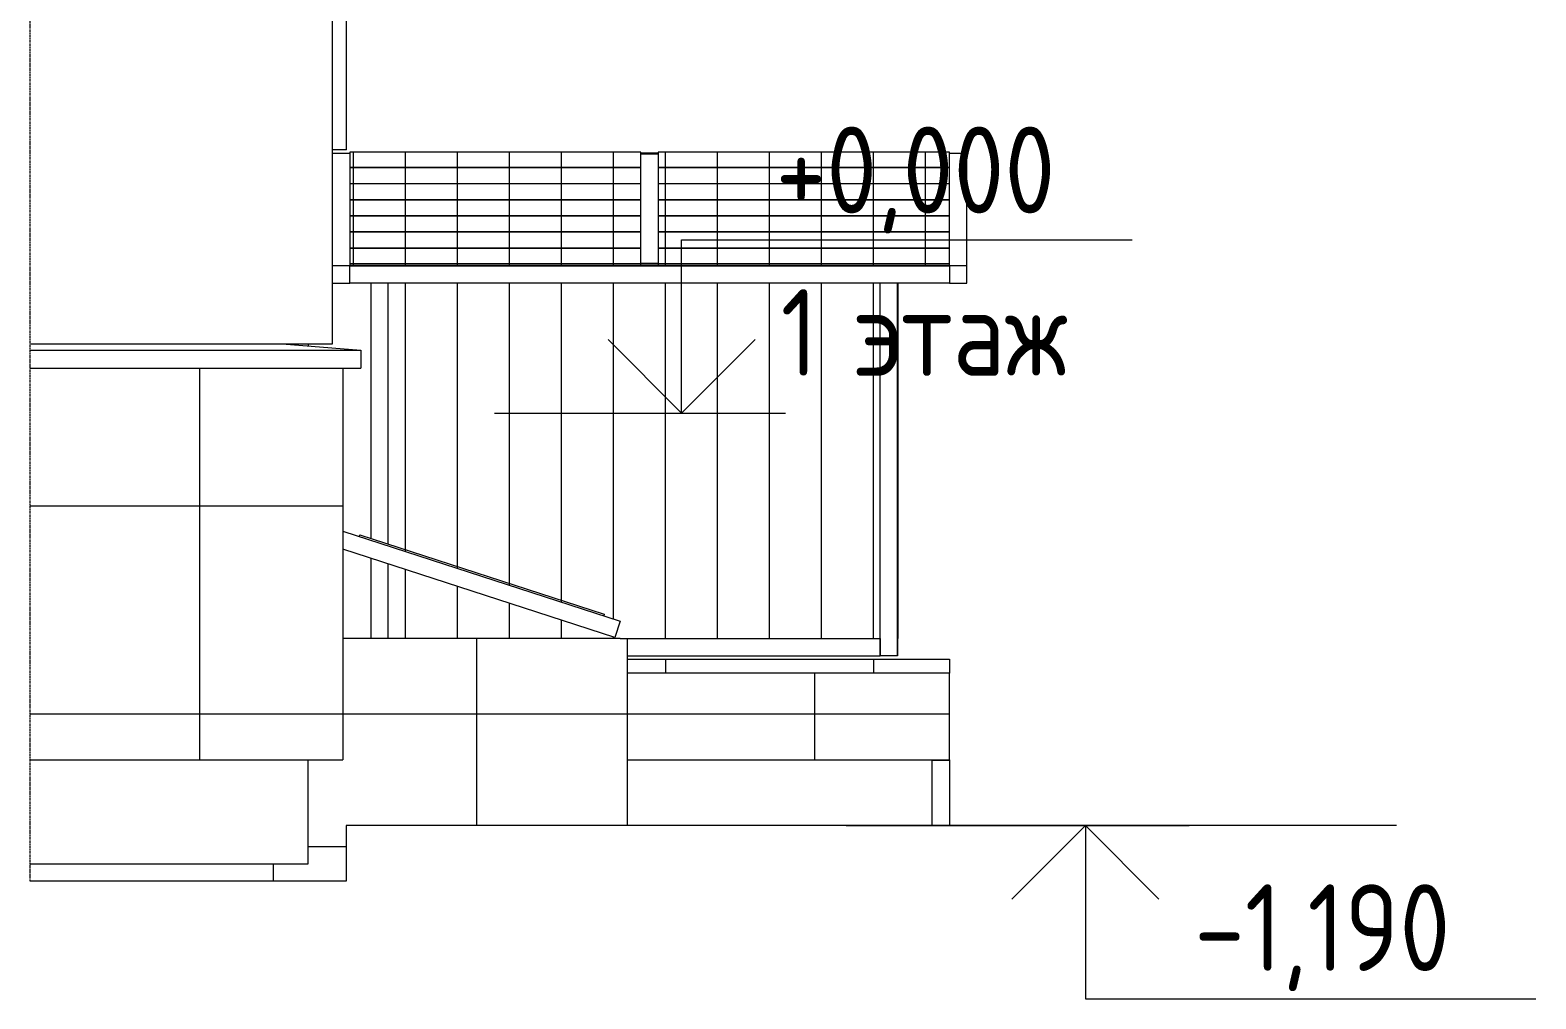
# Model space of a CAD drawing. Header units: millimetres. Extents: x -515342 to 330399, y -224905 to 507333.
# Drawn here: x 182366 to 186711, y 378 to 3173 of the extents above; entities that cross this region are included whole.
import ezdxf

# ---------------------------------------------------------------- set-up
doc = ezdxf.new("R2010")
doc.units = ezdxf.units.MM
doc.linetypes.add('ASVP_Штриховая_ш3 п1_5', pattern=[4.5, 3, -1.5])
doc.layers.get('0').update_dxf_attribs({"lineweight": 0})
for name, color, linetype, lineweight in [('Аннотация', 7, 'Continuous', 0), ('Витраж', 7, 'Continuous', 0), ('Линии', 7, 'Continuous', 0), ('Ограждение', 7, 'Continuous', 0), ('Отметки', 7, 'Continuous', 0), ('Панели витража', 7, 'Continuous', 0), ('Перекрытие', 7, 'Continuous', 0), ('Перекрытие штриховка', 7, 'Continuous', 0), ('Стены внутренние', 7, 'Continuous', 0), ('Стены наружные', 7, 'Continuous', 0), ('Стены штриховка поверхности', 7, 'Continuous', 0)]:
    doc.layers.add(name, color=color, linetype=linetype, lineweight=lineweight)
doc.styles.add('GOST Common_1', font='', dxfattribs={"width": 0.9, "height": 250})
doc.styles.add('GOST Common_2', font='', dxfattribs={"width": 0.9, "height": 250})
doc.styles.get('GOST Common_1').set_extended_font_data('GOST Common')
doc.styles.get('GOST Common_2').set_extended_font_data('GOST Common')
pattern_1 = [(0, (455, 0), (0, 600), []), (90, (455, 0), (-600, 4e-14), [])]
pattern_2 = [(0, (55, 0), (0, 600), []), (90, (55, 0), (-600, 4e-14), [])]
pattern_3 = [(90, (-0.73, -480.28), (-150, 9e-15), [])]
pattern_4 = [(90, (-0.73, 912.02), (-150, 9e-15), [])]
pattern_5 = [(90, (-0.73, 957.57), (-150, 9e-15), [])]
pattern_6 = [(90, (-0.73, 1003.99), (-150, 9e-15), [])]
pattern_7 = [(90, (-0.73, 1050.4), (-150, 9e-15), [])]
pattern_8 = [(90, (-0.73, 1096.83), (-150, 9e-15), [])]
pattern_9 = [(90, (-0.73, 1143.24), (-150, 9e-15), [])]
pattern_10 = [(90, (-0.73, 1189.66), (-150, 9e-15), [])]
pattern_11 = [(90, (-0.73, 0), (-150, 9e-15), [])]

# ---------------------------------------------------------------- blocks, each defined once
blk = doc.blocks.new('Прямоугольный импост - АР_Откос_Металлический_50х330 Белый Левый-9898760-О_АР_Эскиз_Фасад 12-1 копия 1')
at = {"layer": 'Витраж'}
for p, q in [((475, 2620), (515, 2620)), ((515, 760), (515, 2620)), ((515, 760), (475, 760))]:
    blk.add_line(p, q, dxfattribs=at)
blk = doc.blocks.new('Ограждение - Ограждение-10017249-О_АР_Эскиз_Фасад 12-1 копия 1')
at = {"layer": 'Ограждение'}
for p, q in [((-397.7, 181.8), (557, 181.8)), ((329.6, 200), (557, 181.8)), ((557, 181.8), (557, 130)), ((-397.7, 130), (557, 130))]:
    blk.add_line(p, q, dxfattribs=at)
blk = doc.blocks.new('Системная панель - АР_ПанельВитража_Монолитный поликарбонат 6мм-10239935-О_АР_Эскиз_Фасад 12-1 копия 1')
at = {"layer": 'Панели витража'}
h = blk.add_hatch(dxfattribs=at)
h.set_pattern_fill('FP_12', color=256, style=0, pattern_type=2)
h.set_pattern_definition(pattern_3)
h.paths.add_polyline_path([(525, 431.7), (1365, 431.7), (1365, 475.5), (525, 475.5)])
h = blk.add_hatch(dxfattribs=at)
h.set_pattern_fill('FP_13', color=256, style=0, pattern_type=2)
h.set_pattern_definition(pattern_4)
h.paths.add_polyline_path([(1175.8, 426.7), (1365, 426.7), (1365, 431.7), (525, 431.7), (525, 426.7), (726, 426.7)])
for p, q in [((1365, 475.5), (525, 475.5)), ((525, 475.5), (525, 431.7)), ((1365, 431.7), (1365, 475.5)), ((525, 431.7), (1365, 431.7)), ((525, 431.7), (525, 425.7)), ((1365, 425.7), (1365, 431.7))]:
    blk.add_line(p, q, dxfattribs=at)
blk = doc.blocks.new('Прямоугольный импост - АР_Импост_50х50 _труба_-10239936-О_АР_Эскиз_Фасад 12-1 копия 1')
at = {"layer": 'Витраж'}
for p, q in [((1390, 426.7), (2255, 426.7)), ((1390, 425), (2255, 425)), ((2255, 426.7), (2255, 425)), ((2255, 425), (2255, 375)), ((2255, 375), (1390, 375))]:
    blk.add_line(p, q, dxfattribs=at)
blk = doc.blocks.new('Прямоугольный импост - АР_Импост_50х50 _труба_-10239937-О_АР_Эскиз_Фасад 12-1 копия 1')
at = {"layer": 'Витраж'}
for p, q in [((1390, 749.9), (1365, 749.9)), ((1390, 748.2), (1365, 748.2))]:
    blk.add_line(p, q, dxfattribs=at)
blk = doc.blocks.new('Прямоугольный импост - АР_Импост_50х50 _труба_-10238067-О_АР_Эскиз_Фасад 12-1 копия 1')
at = {"layer": 'Витраж'}
for p, q in [((525, 425), (475, 425)), ((525, 426.7), (525, 425)), ((525, 375), (525, 425)), ((475, 375), (525, 375))]:
    blk.add_line(p, q, dxfattribs=at)
blk = doc.blocks.new('Прямоугольный импост - АР_Импост_50х50 _труба_-10238068-О_АР_Эскиз_Фасад 12-1 копия 1')
at = {"layer": 'Витраж'}
for p in [(2255, 749.9), (2305, 703.5)]:
    blk.add_line(p, (2305, 749.9), dxfattribs=at)
blk = doc.blocks.new('Системная панель - АР_ПанельВитража_Монолитный поликарбонат 6мм-V211-О_АР_Эскиз_Фасад 12-1 копия 1')
at = {"layer": 'Панели витража'}
h = blk.add_hatch(dxfattribs=at)
h.set_pattern_fill('FP_12', color=256, style=0, pattern_type=2)
h.set_pattern_definition(pattern_3)
h.paths.add_polyline_path([(1415, 431.7), (2255, 431.7), (2255, 475.5), (1415, 475.5)])
h = blk.add_hatch(dxfattribs=at)
h.set_pattern_fill('FP_13', color=256, style=0, pattern_type=2)
h.set_pattern_definition(pattern_4)
h.paths.add_polyline_path([(2255, 426.7), (2255, 431.7), (1415, 431.7), (1415, 426.7), (2075.3, 426.7)])
for p, q in [((2255, 475.5), (1415, 475.5)), ((1415, 475.5), (1415, 431.7)), ((2255, 431.7), (2255, 475.5)), ((1415, 431.7), (2255, 431.7)), ((1415, 431.7), (1415, 425.7)), ((2255, 425.7), (2255, 431.7))]:
    blk.add_line(p, q, dxfattribs=at)
blk = doc.blocks.new('Системная панель - АР_ПанельВитража_Монолитный поликарбонат 6мм-10239938-О_АР_Эскиз_Фасад 12-1 копия 1')
at = {"layer": 'Панели витража'}
h = blk.add_hatch(dxfattribs=at)
h.set_pattern_fill('FP_12', color=256, style=0, pattern_type=2)
h.set_pattern_definition(pattern_3)
h.paths.add_polyline_path([(525, 477.3), (1365, 477.3), (1365, 522), (525, 522)])
h = blk.add_hatch(dxfattribs=at)
h.set_pattern_fill('FP_14', color=256, style=0, pattern_type=2)
h.set_pattern_definition(pattern_5)
h.paths.add_polyline_path([(1175.8, 475.5), (1365, 475.5), (1365, 477.3), (525, 477.3), (525, 475.5), (726, 475.5)])
for p, q in [((1365, 522), (525, 522)), ((525, 522), (525, 477.3)), ((1365, 477.3), (1365, 522)), ((525, 477.3), (1365, 477.3)), ((525, 477.3), (525, 475.5)), ((1365, 475.5), (1365, 477.3))]:
    blk.add_line(p, q, dxfattribs=at)
blk = doc.blocks.new('Системная панель - АР_ПанельВитража_Монолитный поликарбонат 6мм-V212-О_АР_Эскиз_Фасад 12-1 копия 1')
at = {"layer": 'Панели витража'}
h = blk.add_hatch(dxfattribs=at)
h.set_pattern_fill('FP_12', color=256, style=0, pattern_type=2)
h.set_pattern_definition(pattern_3)
h.paths.add_polyline_path([(1415, 477.3), (2255, 477.3), (2255, 522), (1415, 522)])
h = blk.add_hatch(dxfattribs=at)
h.set_pattern_fill('FP_14', color=256, style=0, pattern_type=2)
h.set_pattern_definition(pattern_5)
h.paths.add_polyline_path([(2075.3, 475.5), (2255, 475.5), (2255, 477.3), (1415, 477.3), (1415, 475.5)])
for p, q in [((2255, 522), (1415, 522)), ((1415, 522), (1415, 477.3)), ((2255, 477.3), (2255, 522)), ((1415, 477.3), (2255, 477.3)), ((1415, 477.3), (1415, 475.5)), ((2255, 475.5), (2255, 477.3))]:
    blk.add_line(p, q, dxfattribs=at)
blk = doc.blocks.new('Системная панель - АР_ПанельВитража_Монолитный поликарбонат 6мм-V213-О_АР_Эскиз_Фасад 12-1 копия 1')
at = {"layer": 'Панели витража'}
h = blk.add_hatch(dxfattribs=at)
h.set_pattern_fill('FP_12', color=256, style=0, pattern_type=2)
h.set_pattern_definition(pattern_3)
h.paths.add_polyline_path([(525, 523.7), (1365, 523.7), (1365, 568.4), (525, 568.4), (525, 525)])
h = blk.add_hatch(dxfattribs=at)
h.set_pattern_fill('FP_15', color=256, style=0, pattern_type=2)
h.set_pattern_definition(pattern_6)
h.paths.add_polyline_path([(1175.8, 522), (1365, 522), (1365, 523.7), (525, 523.7), (525, 522), (726, 522)])
for p, q in [((1365, 568.4), (525, 568.4)), ((525, 568.4), (525, 523.7)), ((1365, 523.7), (1365, 568.4)), ((525, 523.7), (1365, 523.7)), ((525, 523.7), (525, 522)), ((1365, 522), (1365, 523.7))]:
    blk.add_line(p, q, dxfattribs=at)
blk = doc.blocks.new('Системная панель - АР_ПанельВитража_Монолитный поликарбонат 6мм-V214-О_АР_Эскиз_Фасад 12-1 копия 1')
at = {"layer": 'Панели витража'}
h = blk.add_hatch(dxfattribs=at)
h.set_pattern_fill('FP_12', color=256, style=0, pattern_type=2)
h.set_pattern_definition(pattern_3)
h.paths.add_polyline_path([(2255, 523.7), (2255, 568.4), (1415, 568.4), (1415, 523.7), (2075.3, 523.7)])
h = blk.add_hatch(dxfattribs=at)
h.set_pattern_fill('FP_15', color=256, style=0, pattern_type=2)
h.set_pattern_definition(pattern_6)
h.paths.add_polyline_path([(2075.3, 522), (2255, 522), (2255, 523.7), (1415, 523.7), (1415, 522)])
for p, q in [((2255, 568.4), (1415, 568.4)), ((1415, 568.4), (1415, 523.7)), ((2255, 523.7), (2255, 568.4)), ((1415, 523.7), (2255, 523.7)), ((1415, 523.7), (1415, 522)), ((2255, 522), (2255, 523.7))]:
    blk.add_line(p, q, dxfattribs=at)
blk = doc.blocks.new('Системная панель - АР_ПанельВитража_Монолитный поликарбонат 6мм-V215-О_АР_Эскиз_Фасад 12-1 копия 1')
at = {"layer": 'Панели витража'}
h = blk.add_hatch(dxfattribs=at)
h.set_pattern_fill('FP_12', color=256, style=0, pattern_type=2)
h.set_pattern_definition(pattern_3)
h.paths.add_polyline_path([(525, 570.1), (1365, 570.1), (1365, 614.8), (525, 614.8)])
h = blk.add_hatch(dxfattribs=at)
h.set_pattern_fill('FP_16', color=256, style=0, pattern_type=2)
h.set_pattern_definition(pattern_7)
h.paths.add_polyline_path([(1175.8, 568.4), (1365, 568.4), (1365, 570.1), (525, 570.1), (525, 568.4), (726, 568.4)])
for p, q in [((1365, 614.8), (525, 614.8)), ((525, 614.8), (525, 570.1)), ((1365, 570.1), (1365, 614.8)), ((525, 570.1), (1365, 570.1)), ((525, 570.1), (525, 568.4)), ((1365, 568.4), (1365, 570.1))]:
    blk.add_line(p, q, dxfattribs=at)
blk = doc.blocks.new('Системная панель - АР_ПанельВитража_Монолитный поликарбонат 6мм-V216-О_АР_Эскиз_Фасад 12-1 копия 1')
at = {"layer": 'Панели витража'}
h = blk.add_hatch(dxfattribs=at)
h.set_pattern_fill('FP_12', color=256, style=0, pattern_type=2)
h.set_pattern_definition(pattern_3)
h.paths.add_polyline_path([(1415, 570.1), (2255, 570.1), (2255, 614.8), (1415, 614.8)])
h = blk.add_hatch(dxfattribs=at)
h.set_pattern_fill('FP_16', color=256, style=0, pattern_type=2)
h.set_pattern_definition(pattern_7)
h.paths.add_polyline_path([(2075.3, 568.4), (2255, 568.4), (2255, 570.1), (1415, 570.1), (1415, 568.4), (1625.5, 568.4)])
for p, q in [((2255, 614.8), (1415, 614.8)), ((1415, 614.8), (1415, 570.1)), ((2255, 570.1), (2255, 614.8)), ((1415, 570.1), (2255, 570.1)), ((1415, 570.1), (1415, 568.4)), ((2255, 568.4), (2255, 570.1))]:
    blk.add_line(p, q, dxfattribs=at)
blk = doc.blocks.new('Системная панель - АР_ПанельВитража_Монолитный поликарбонат 6мм-V217-О_АР_Эскиз_Фасад 12-1 копия 1')
at = {"layer": 'Панели витража'}
h = blk.add_hatch(dxfattribs=at)
h.set_pattern_fill('FP_12', color=256, style=0, pattern_type=2)
h.set_pattern_definition(pattern_3)
h.paths.add_polyline_path([(525, 616.5), (1365, 616.5), (1365, 661.2), (525, 661.2)])
h = blk.add_hatch(dxfattribs=at)
h.set_pattern_fill('FP_17', color=256, style=0, pattern_type=2)
h.set_pattern_definition(pattern_8)
h.paths.add_polyline_path([(1175.8, 614.8), (1365, 614.8), (1365, 616.5), (525, 616.5), (525, 614.8), (726, 614.8)])
for p, q in [((1365, 661.2), (525, 661.2)), ((525, 661.2), (525, 616.5)), ((1365, 616.5), (1365, 661.2)), ((525, 616.5), (1365, 616.5)), ((525, 616.5), (525, 614.8)), ((1365, 614.8), (1365, 616.5))]:
    blk.add_line(p, q, dxfattribs=at)
blk = doc.blocks.new('Системная панель - АР_ПанельВитража_Монолитный поликарбонат 6мм-V218-О_АР_Эскиз_Фасад 12-1 копия 1')
at = {"layer": 'Панели витража'}
h = blk.add_hatch(dxfattribs=at)
h.set_pattern_fill('FP_12', color=256, style=0, pattern_type=2)
h.set_pattern_definition(pattern_3)
h.paths.add_polyline_path([(1415, 616.5), (2255, 616.5), (2255, 661.2), (1415, 661.2)])
h = blk.add_hatch(dxfattribs=at)
h.set_pattern_fill('FP_17', color=256, style=0, pattern_type=2)
h.set_pattern_definition(pattern_8)
h.paths.add_polyline_path([(2075.3, 614.8), (2255, 614.8), (2255, 616.5), (1415, 616.5), (1415, 614.8), (1625.5, 614.8)])
for p, q in [((2255, 661.2), (1415, 661.2)), ((1415, 661.2), (1415, 616.5)), ((2255, 616.5), (2255, 661.2)), ((1415, 616.5), (2255, 616.5)), ((1415, 616.5), (1415, 614.8)), ((2255, 614.8), (2255, 616.5))]:
    blk.add_line(p, q, dxfattribs=at)
blk = doc.blocks.new('Системная панель - АР_ПанельВитража_Монолитный поликарбонат 6мм-V219-О_АР_Эскиз_Фасад 12-1 копия 1')
at = {"layer": 'Панели витража'}
h = blk.add_hatch(dxfattribs=at)
h.set_pattern_fill('FP_12', color=256, style=0, pattern_type=2)
h.set_pattern_definition(pattern_3)
h.paths.add_polyline_path([(525, 663), (1365, 663), (1365, 707.6), (525, 707.6)])
h = blk.add_hatch(dxfattribs=at)
h.set_pattern_fill('FP_18', color=256, style=0, pattern_type=2)
h.set_pattern_definition(pattern_9)
h.paths.add_polyline_path([(1175.8, 661.2), (1365, 661.2), (1365, 663), (525, 663), (525, 661.2), (726, 661.2)])
for p, q in [((1365, 707.6), (525, 707.6)), ((525, 707.6), (525, 663)), ((1365, 663), (1365, 707.6)), ((525, 663), (1365, 663)), ((525, 663), (525, 661.2)), ((1365, 661.2), (1365, 663))]:
    blk.add_line(p, q, dxfattribs=at)
blk = doc.blocks.new('Системная панель - АР_ПанельВитража_Монолитный поликарбонат 6мм-V220-О_АР_Эскиз_Фасад 12-1 копия 1')
at = {"layer": 'Панели витража'}
h = blk.add_hatch(dxfattribs=at)
h.set_pattern_fill('FP_12', color=256, style=0, pattern_type=2)
h.set_pattern_definition(pattern_3)
h.paths.add_polyline_path([(1415, 663), (2255, 663), (2255, 707.6), (1415, 707.6)])
h = blk.add_hatch(dxfattribs=at)
h.set_pattern_fill('FP_18', color=256, style=0, pattern_type=2)
h.set_pattern_definition(pattern_9)
h.paths.add_polyline_path([(2075.3, 661.2), (2255, 661.2), (2255, 663), (1415, 663), (1415, 661.2), (2055, 661.2)])
for p, q in [((2255, 707.6), (1415, 707.6)), ((1415, 707.6), (1415, 663)), ((2255, 663), (2255, 707.6)), ((1415, 663), (2255, 663)), ((1415, 663), (1415, 661.2)), ((2255, 661.2), (2255, 663))]:
    blk.add_line(p, q, dxfattribs=at)
blk = doc.blocks.new('Системная панель - АР_ПанельВитража_Монолитный поликарбонат 6мм-V221-О_АР_Эскиз_Фасад 12-1 копия 1')
at = {"layer": 'Панели витража'}
h = blk.add_hatch(dxfattribs=at)
h.set_pattern_fill('FP_12', color=256, style=0, pattern_type=2)
h.set_pattern_definition(pattern_3)
h.paths.add_polyline_path([(1175.8, 709.4), (1365, 709.4), (1365, 753.2), (525, 753.2), (525, 709.4), (726, 709.4)])
h = blk.add_hatch(dxfattribs=at)
h.set_pattern_fill('FP_19', color=256, style=0, pattern_type=2)
h.set_pattern_definition(pattern_10)
h.paths.add_polyline_path([(1175.8, 707.6), (1365, 707.6), (1365, 709.4), (525, 709.4), (525, 707.6), (726, 707.6)])
for p, q in [((1365, 753.2), (525, 753.2)), ((525, 753.2), (525, 709.4)), ((1365, 709.4), (1365, 753.2)), ((525, 709.4), (1365, 709.4)), ((525, 709.4), (525, 707.6)), ((1365, 707.6), (1365, 709.4))]:
    blk.add_line(p, q, dxfattribs=at)
blk = doc.blocks.new('Системная панель - АР_ПанельВитража_Монолитный поликарбонат 6мм-V222-О_АР_Эскиз_Фасад 12-1 копия 1')
at = {"layer": 'Панели витража'}
h = blk.add_hatch(dxfattribs=at)
h.set_pattern_fill('FP_12', color=256, style=0, pattern_type=2)
h.set_pattern_definition(pattern_3)
h.paths.add_polyline_path([(1415, 709.4), (2255, 709.4), (2255, 753.2), (1415, 753.2)])
h = blk.add_hatch(dxfattribs=at)
h.set_pattern_fill('FP_19', color=256, style=0, pattern_type=2)
h.set_pattern_definition(pattern_10)
h.paths.add_polyline_path([(2075.3, 707.6), (2255, 707.6), (2255, 709.4), (1415, 709.4), (1415, 707.6), (1625.5, 707.6)])
for p, q in [((2255, 753.2), (1415, 753.2)), ((1415, 753.2), (1415, 709.4)), ((2255, 709.4), (2255, 753.2)), ((1415, 709.4), (2255, 709.4)), ((1415, 709.4), (1415, 707.6)), ((2255, 707.6), (2255, 709.4))]:
    blk.add_line(p, q, dxfattribs=at)
blk = doc.blocks.new('Прямоугольный импост - АР_Импост_50х50 _труба_-10239939-О_АР_Эскиз_Фасад 12-1 копия 1')
at = {"layer": 'Витраж'}
for p, q in [((525, 425), (525, 426.7)), ((525, 426.7), (1390, 426.7)), ((525, 375), (525, 425)), ((525, 425), (1390, 425)), ((1390, 375), (525, 375))]:
    blk.add_line(p, q, dxfattribs=at)
blk = doc.blocks.new('Прямоугольный импост - АР_Импост_50х50 _труба_-10239940-О_АР_Эскиз_Фасад 12-1 копия 1')
at = {"layer": 'Витраж'}
for p, q in [((1415, 749.9), (1390, 749.9)), ((1415, 748.2), (1390, 748.2))]:
    blk.add_line(p, q, dxfattribs=at)
blk = doc.blocks.new('Прямоугольный импост - АР_Импост_50х50 _труба_-10238072-О_АР_Эскиз_Фасад 12-1 копия 1')
at = {"layer": 'Витраж'}
blk.add_line((475, 749.9), (525, 749.9), dxfattribs=at)
blk = doc.blocks.new('Прямоугольный импост - АР_Импост_50х50 _труба_-10238073-О_АР_Эскиз_Фасад 12-1 копия 1')
at = {"layer": 'Витраж'}
for p, q in [((2305, 425), (2305, 471.4)), ((2255, 425), (2255, 426.7)), ((2305, 425), (2255, 425)), ((2255, 425), (2255, 375)), ((2305, 375), (2305, 425)), ((2255, 375), (2305, 375))]:
    blk.add_line(p, q, dxfattribs=at)
blk = doc.blocks.new('Прямоугольный импост - АР_Импост_50х50 _труба_-10238074-О_АР_Эскиз_Фасад 12-1 копия 1')
at = {"layer": 'Витраж'}
blk.add_line((2305, 471.4), (2305, 517.8), dxfattribs=at)
blk = doc.blocks.new('Прямоугольный импост - АР_Импост_50х50 _труба_-10238062-О_АР_Эскиз_Фасад 12-1 копия 1')
at = {"layer": 'Витраж'}
blk.add_line((1365, 748.2), (1415, 748.2), dxfattribs=at)
blk = doc.blocks.new('Прямоугольный импост - АР_Импост_50х50 _труба_-10238063-О_АР_Эскиз_Фасад 12-1 копия 1')
at = {"layer": 'Витраж'}
blk.add_line((1415, 426.7), (1365, 426.7), dxfattribs=at)
blk = doc.blocks.new('Системная панель - АР_ПанельВитража_Монолитный поликарбонат 6мм-V247-О_АР_Эскиз_Фасад 12-1 копия 1')
at = {"layer": 'Панели витража'}
h = blk.add_hatch(dxfattribs=at)
h.set_pattern_fill('FP_26', color=256, style=0, pattern_type=2)
h.set_pattern_definition(pattern_11)
h.paths.add_polyline_path([(1257.4, -584.5), (1259, -579.8), (554.1, -350.8), (552.6, -355.5), (1175.8, -558)])
for p, q in [((552.6, -355.5), (554.1, -350.8)), ((554.1, -350.8), (1259, -579.8)), ((1259, -579.8), (1257.4, -584.5))]:
    blk.add_line(p, q, dxfattribs=at)
blk = doc.blocks.new('Прямоугольный импост - АР_Импост_50х50 _труба_-V248-О_АР_Эскиз_Фасад 12-1 копия 1')
at = {"layer": 'Витраж'}
for p, q in [((505, -340.1), (1305, -600)), ((1289.5, -647.6), (505, -392.6)), ((1305, -600), (1289.5, -647.6))]:
    blk.add_line(p, q, dxfattribs=at)
blk = doc.blocks.new('Системная панель - АР_ПанельВитража_Монолитный поликарбонат 6мм-10242005-О_АР_Эскиз_Фасад 12-1 копия 1')
at = {"layer": 'Панели витража'}
blk.add_line((2106, 375), (2106, -650), dxfattribs=at)
blk = doc.blocks.new('Прямоугольный импост - АР_Импост_50х50 _труба_-10242007-О_АР_Эскиз_Фасад 12-1 копия 1')
at = {"layer": 'Витраж'}
for p, q in [((2105, 375), (2105, -700)), ((2055, -700), (2055, -650)), ((2105, -700), (2055, -700))]:
    blk.add_line(p, q, dxfattribs=at)
blk = doc.blocks.new('Системная панель - АР_ПанельВитража_Монолитный поликарбонат 6мм-10242008-О_АР_Эскиз_Фасад 12-1 копия 1')
at = {"layer": 'Панели витража'}
h = blk.add_hatch(dxfattribs=at)
h.set_pattern_fill('FP_26', color=256, style=0, pattern_type=2)
h.set_pattern_definition(pattern_11)
h.paths.add_polyline_path([(1105, -650), (2055, -650), (2055, 375), (635, 375), (635, -377), (1259, -579.8), (1257.4, -584.5), (1305, -600), (1289.5, -647.6), (635, -434.9), (635, -650)])
for p, q in [((635, 375), (635, -377)), ((2055, -650), (2055, 375)), ((635, -434.9), (635, -650)), ((1325, -650), (2055, -650))]:
    blk.add_line(p, q, dxfattribs=at)
blk = doc.blocks.new('Прямоугольный импост - АР_Импост_50х50 _труба_-10242009-О_АР_Эскиз_Фасад 12-1 копия 1')
at = {"layer": 'Витраж'}
for p, q in [((585, 375), (585, -360.8)), ((585, -418.6), (585, -650))]:
    blk.add_line(p, q, dxfattribs=at)
blk = doc.blocks.new('Прямоугольный импост - АР_Импост_50х50 _труба_-10242010-О_АР_Эскиз_Фасад 12-1 копия 1')
at = {"layer": 'Витраж'}
for p, q in [((2105, -700), (2105, 375)), ((2055, -700), (2055, -650)), ((2105, -700), (2055, -700))]:
    blk.add_line(p, q, dxfattribs=at)
blk = doc.blocks.new('Прямоугольный импост - АР_Импост_50х50 _труба_-10241604-О_АР_Эскиз_Фасад 12-1 копия 1')
at = {"layer": 'Витраж'}
blk.add_line((1415, 432), (1365, 432), dxfattribs=at)
blk = doc.blocks.new('Прямоугольный импост - АР_Импост_50х50 _труба_-10241609-О_АР_Эскиз_Фасад 12-1 копия 1')
at = {"layer": 'Витраж'}
for p in [(2055, -650), (1325, -700)]:
    blk.add_line(p, (2055, -700), dxfattribs=at)
blk = doc.blocks.new('СД_Люблино_Фасады_rvt-1-О_АР_Эскиз_Фасад 12-1 копия 1')
at = {"layer": 'Перекрытие штриховка', "true_color": 0xcacaca}
h = blk.add_hatch(dxfattribs=at)
h.set_pattern_fill('FP_11', color=9, style=0, pattern_type=2)
h.set_pattern_definition([(180, (0, 0), (-7e-14, -600), []), (270, (0, 0), (600, 4e-14), [])])
h.paths.add_polyline_path([(1325, -750), (2255, -750), (2255, -710), (1325, -710)])
at = {"layer": 'Стены штриховка поверхности', "true_color": 0xcacaca}
h = blk.add_hatch(dxfattribs=at)
h.set_pattern_fill('FP_5', color=9, style=0, pattern_type=2)
h.set_pattern_definition(pattern_1)
h.paths.add_polyline_path([(405, -1000), (405, 130), (-397.7, 130), (-397.7, -1000), (276.2, -1000)])
h = blk.add_hatch(dxfattribs=at)
h.set_pattern_fill('FP_5', color=9, style=0, pattern_type=2)
h.set_pattern_definition(pattern_1)
h.paths.add_polyline_path([(405, -1000), (505, -1000), (505, 130), (405, 130), (405, -237.6)])
h = blk.add_hatch(dxfattribs=at)
h.set_pattern_fill('FP_27', color=9, style=0, pattern_type=2)
h.set_pattern_definition(pattern_2)
h.paths.add_polyline_path([(405, -1250), (514, -1250), (514, -1190), (1305, -1190), (1305, -650), (505, -650), (505, -1000), (405, -1000.2), (405, -1190.8)])
h = blk.add_hatch(dxfattribs=at)
h.set_pattern_fill('FP_27', color=9, style=0, pattern_type=2)
h.set_pattern_definition(pattern_2)
h.paths.add_polyline_path([(1325, -1190), (1325, -650), (1305, -650), (1305, -1190)])
h = blk.add_hatch(dxfattribs=at)
h.set_pattern_fill('FP_6', color=9, style=0, pattern_type=2)
h.set_pattern_definition([(0, (2230, 0), (0, 600), []), (90, (2230, 0), (-600, 4e-14), [])])
h.paths.add_polyline_path([(2255, -1000), (2255, -750), (1325, -750), (1325, -1000), (2075.3, -1000)])
at = {"layer": 'Перекрытие'}
for p, q in [((1325, -710), (2255, -710)), ((2255, -710), (2255, -750)), ((2255, -750), (1325, -750))]:
    blk.add_line(p, q, dxfattribs=at)
at = {"layer": 'Стены внутренние'}
for p, q in [((475, 200), (475, 13470)), ((-397.7, 200), (475, 200)), ((505, 130), (505, -1000)), ((1305, -650), (505, -650)), ((1305, -650), (1325, -650)), ((1325, -650), (1325, -1190)), ((2255, -750), (1325, -750)), ((2255, -1000), (2255, -750)), ((-397.7, -1000), (405, -1000)), ((405, -1000), (505, -1000)), ((1325, -1000), (2255, -1000)), ((2205, -1190), (2205, -1000)), ((2205, -1000.8), (2255, -1000.8)), ((2255, -1000), (2255, -1000.8)), ((2255, -1000.8), (2255, -1190)), ((405, -1250), (514, -1250)), ((305, -1350), (305, -1300))]:
    blk.add_line(p, q, dxfattribs=at)
at = {"layer": 'Стены наружные'}
for p, q in [((405, 200), (405, 194)), ((405, -1300), (405, -1000.2)), ((-397.7, -1300), (405, -1300))]:
    blk.add_line(p, q, dxfattribs=at)
at = {"layer": 'Витраж', "lineweight": 9}
for name, p in [('Прямоугольный импост - АР_Откос_Металлический_50х330 Белый Левый-9898760-О_АР_Эскиз_Фасад 12-1 копия 1', (0, 0)), ('Прямоугольный импост - АР_Импост_50х50 _труба_-10238072-О_АР_Эскиз_Фасад 12-1 копия 1', (0, 0)), ('Прямоугольный импост - АР_Импост_50х50 _труба_-10239937-О_АР_Эскиз_Фасад 12-1 копия 1', (0, 0)), ('Прямоугольный импост - АР_Импост_50х50 _труба_-10238062-О_АР_Эскиз_Фасад 12-1 копия 1', (0, 0)), ('Прямоугольный импост - АР_Импост_50х50 _труба_-10239940-О_АР_Эскиз_Фасад 12-1 копия 1', (0, 0)), ('Прямоугольный импост - АР_Импост_50х50 _труба_-10238068-О_АР_Эскиз_Фасад 12-1 копия 1', (0, 0)), ('Прямоугольный импост - АР_Импост_50х50 _труба_-10238074-О_АР_Эскиз_Фасад 12-1 копия 1', (0, 185.7)), ('Прямоугольный импост - АР_Импост_50х50 _труба_-10238074-О_АР_Эскиз_Фасад 12-1 копия 1', (0, 139.3)), ('Прямоугольный импост - АР_Импост_50х50 _труба_-10238074-О_АР_Эскиз_Фасад 12-1 копия 1', (0, 92.8)), ('Прямоугольный импост - АР_Импост_50х50 _труба_-10238074-О_АР_Эскиз_Фасад 12-1 копия 1', (0, 46.4)), ('Прямоугольный импост - АР_Импост_50х50 _труба_-10238074-О_АР_Эскиз_Фасад 12-1 копия 1', (0, 0)), ('Прямоугольный импост - АР_Импост_50х50 _труба_-10238073-О_АР_Эскиз_Фасад 12-1 копия 1', (0, 0)), ('Прямоугольный импост - АР_Импост_50х50 _труба_-10238067-О_АР_Эскиз_Фасад 12-1 копия 1', (0, 0)), ('Прямоугольный импост - АР_Импост_50х50 _труба_-10239939-О_АР_Эскиз_Фасад 12-1 копия 1', (0, 0)), ('Прямоугольный импост - АР_Импост_50х50 _труба_-10241604-О_АР_Эскиз_Фасад 12-1 копия 1', (0, 0)), ('Прямоугольный импост - АР_Импост_50х50 _труба_-10238063-О_АР_Эскиз_Фасад 12-1 копия 1', (0, 0)), ('Прямоугольный импост - АР_Импост_50х50 _труба_-10239936-О_АР_Эскиз_Фасад 12-1 копия 1', (0, 0)), ('Прямоугольный импост - АР_Импост_50х50 _труба_-10242009-О_АР_Эскиз_Фасад 12-1 копия 1', (0, 0)), ('Прямоугольный импост - АР_Импост_50х50 _труба_-10242007-О_АР_Эскиз_Фасад 12-1 копия 1', (0, 0)), ('Прямоугольный импост - АР_Импост_50х50 _труба_-10242010-О_АР_Эскиз_Фасад 12-1 копия 1', (0, 0)), ('Прямоугольный импост - АР_Импост_50х50 _труба_-V248-О_АР_Эскиз_Фасад 12-1 копия 1', (0, 0)), ('Прямоугольный импост - АР_Импост_50х50 _труба_-10241609-О_АР_Эскиз_Фасад 12-1 копия 1', (0, 0))]:
    blk.add_blockref(name, p, dxfattribs=at)
at = {"layer": 'Ограждение', "lineweight": 9}
blk.add_blockref('Ограждение - Ограждение-10017249-О_АР_Эскиз_Фасад 12-1 копия 1', (0, 0), dxfattribs=at)
at = {"layer": 'Панели витража', "lineweight": 9}
for name in ['Системная панель - АР_ПанельВитража_Монолитный поликарбонат 6мм-V221-О_АР_Эскиз_Фасад 12-1 копия 1', 'Системная панель - АР_ПанельВитража_Монолитный поликарбонат 6мм-V222-О_АР_Эскиз_Фасад 12-1 копия 1', 'Системная панель - АР_ПанельВитража_Монолитный поликарбонат 6мм-V219-О_АР_Эскиз_Фасад 12-1 копия 1', 'Системная панель - АР_ПанельВитража_Монолитный поликарбонат 6мм-V220-О_АР_Эскиз_Фасад 12-1 копия 1', 'Системная панель - АР_ПанельВитража_Монолитный поликарбонат 6мм-V217-О_АР_Эскиз_Фасад 12-1 копия 1', 'Системная панель - АР_ПанельВитража_Монолитный поликарбонат 6мм-V218-О_АР_Эскиз_Фасад 12-1 копия 1', 'Системная панель - АР_ПанельВитража_Монолитный поликарбонат 6мм-V215-О_АР_Эскиз_Фасад 12-1 копия 1', 'Системная панель - АР_ПанельВитража_Монолитный поликарбонат 6мм-V216-О_АР_Эскиз_Фасад 12-1 копия 1', 'Системная панель - АР_ПанельВитража_Монолитный поликарбонат 6мм-V213-О_АР_Эскиз_Фасад 12-1 копия 1', 'Системная панель - АР_ПанельВитража_Монолитный поликарбонат 6мм-V214-О_АР_Эскиз_Фасад 12-1 копия 1', 'Системная панель - АР_ПанельВитража_Монолитный поликарбонат 6мм-10239938-О_АР_Эскиз_Фасад 12-1 копия 1', 'Системная панель - АР_ПанельВитража_Монолитный поликарбонат 6мм-V212-О_АР_Эскиз_Фасад 12-1 копия 1', 'Системная панель - АР_ПанельВитража_Монолитный поликарбонат 6мм-10239935-О_АР_Эскиз_Фасад 12-1 копия 1', 'Системная панель - АР_ПанельВитража_Монолитный поликарбонат 6мм-V211-О_АР_Эскиз_Фасад 12-1 копия 1', 'Системная панель - АР_ПанельВитража_Монолитный поликарбонат 6мм-10242008-О_АР_Эскиз_Фасад 12-1 копия 1', 'Системная панель - АР_ПанельВитража_Монолитный поликарбонат 6мм-10242005-О_АР_Эскиз_Фасад 12-1 копия 1', 'Системная панель - АР_ПанельВитража_Монолитный поликарбонат 6мм-V247-О_АР_Эскиз_Фасад 12-1 копия 1']:
    blk.add_blockref(name, (0, 0), dxfattribs=at)
blk = doc.blocks.new('Высотные отметки - Стрелка вниз-5092-О_АР_Эскиз_Фасад 12-1 копия 1')
at = {"layer": 'Аннотация'}
for p, q in [((-106771.7, -1450), (-107371.7, -1450)), ((-107071.7, -1450), (-107283.9, -1662.1)), ((-107071.7, -1450), (-107071.7, -1950)), ((-107071.7, -1450), (-106859.6, -1662.1)), ((-107071.7, -1950), (-108371.7, -1950))]:
    blk.add_line(p, q, dxfattribs=at)
blk = doc.blocks.new('Высотные отметки - Стрелка вверх-5091-О_АР_Эскиз_Фасад 12-1 копия 1')
at = {"layer": 'Аннотация'}
for p, q in [((-52632.9, -500), (-53932.9, -500)), ((-52632.9, -1000), (-52632.9, -500)), ((-52632.9, -1000), (-52845.1, -787.8)), ((-52632.9, -1000), (-52420.8, -787.8)), ((-52332.9, -1000), (-52932.9, -1000))]:
    blk.add_line(p, q, dxfattribs=at)

msp = doc.modelspace()

# ---------------------------------------------------------------- linework, layer by layer
at = {"layer": 'Линии', "linetype": 'ASVP_Штриховая_ш3 п1_5'}
msp.add_line((182365.989, 717.7355), (182365.989, 5917.4958), dxfattribs=at)
at = {"layer": 'Линии'}
for p, q in [((183706.3864, 2067.7355), (184106.3864, 2067.7355)), ((186308.6864, 877.7355), (183277.6864, 877.7355)), ((183277.6864, 877.7355), (183277.6864, 717.7355)), ((183277.6864, 717.7355), (182365.989, 717.7355))]:
    msp.add_line(p, q, dxfattribs=at)
at = {"layer": 'Отметки'}
for p, q in [((183706.3864, 2067.7355), (184245.7471, 2067.7355)), ((184720.5957, 877.7355), (185411.045, 877.7355))]:
    msp.add_line(p, q, dxfattribs=at)

# ---------------------------------------------------------------- block references
msp.add_blockref('СД_Люблино_Фасады_rvt-1-О_АР_Эскиз_Фасад 12-1 копия 1', (182763.6864, 2067.7355))
at = {"layer": 'Отметки', "extrusion": (0, 0, -1)}
for name, p in [('Высотные отметки - Стрелка вверх-5091-О_АР_Эскиз_Фасад 12-1 копия 1', (-131612.8043, 3067.6928)), ('Высотные отметки - Стрелка вниз-5092-О_АР_Эскиз_Фасад 12-1 копия 1', (-78339.3028, 2327.7355))]:
    msp.add_blockref(name, p, dxfattribs=at)

# ---------------------------------------------------------------- texts
at = {"layer": 'Аннотация', "char_height": 250, "attachment_point": 1, "style": 'GOST Common_2'}
for s, insert, width in [('1 ', (184531.8831, 2425.4944), 256.54), ('этаж', (184743.5497, 2425.4944), 1002.109375)]:
    msp.add_mtext(s, dxfattribs=dict(at, insert=insert, width=width))
at = {"layer": 'Отметки', "char_height": 250, "attachment_point": 1, "line_spacing_factor": 1.022761, "style": 'GOST Common_1'}
for s, insert, width in [('+0,000', (184517.0711, 2894.4426), 1028.822569), ('-1,190', (185725.1108, 708.2921), 926.242019)]:
    msp.add_mtext(s, dxfattribs=dict(at, insert=insert, width=width))

doc.saveas('drawing.dxf')
